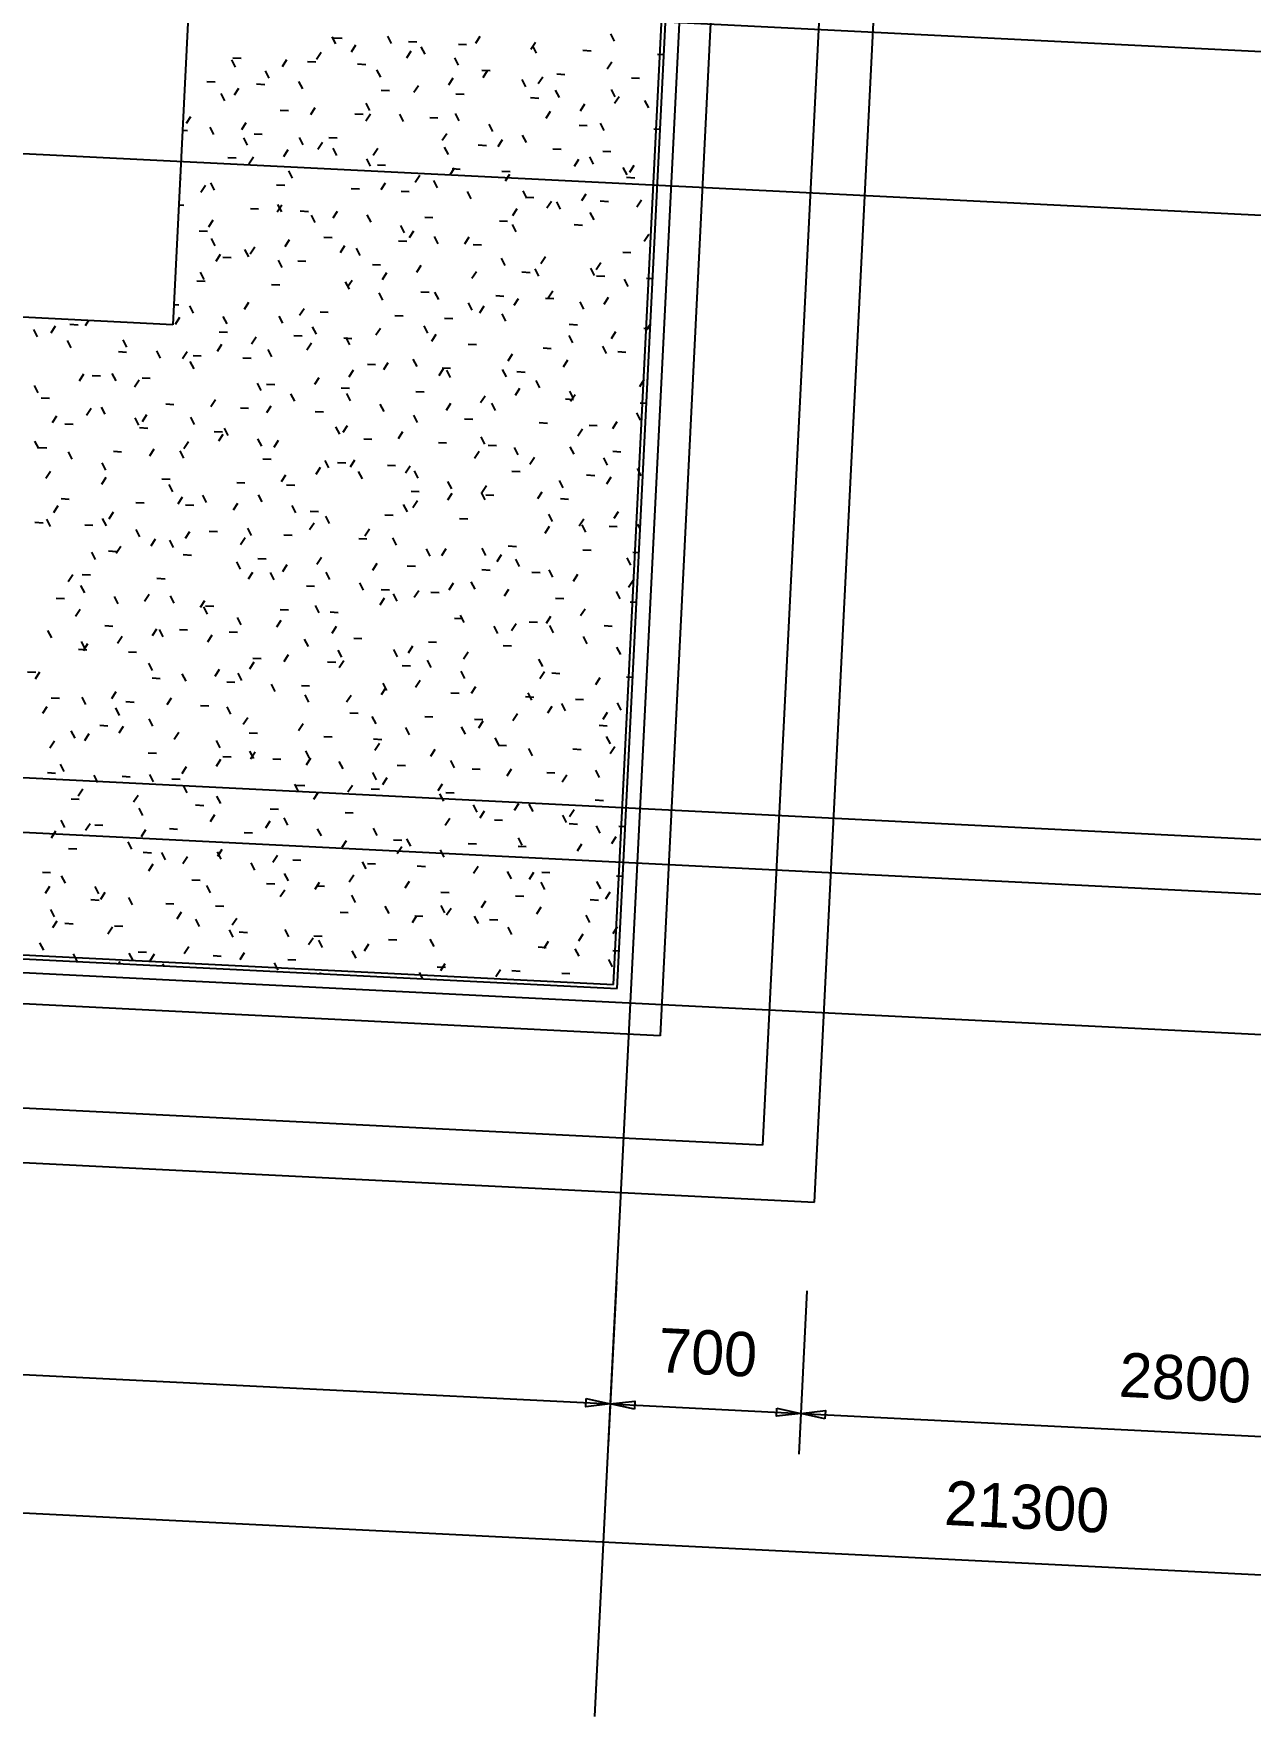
# Model space of a CAD drawing. Extents: x 549999 to 550212, y 1838161 to 1838467.
# Drawn here: x 550163.22 to 550167.68, y 1838339.29 to 1838345.44 of the extents above; entities that cross this region are included whole.
import ezdxf

# ---------------------------------------------------------------- set-up
doc = ezdxf.new("R2010")
doc.units = 0
for name, color, linetype in [('Level 15', 7, 'Continuous'), ('Level 18', 7, 'Continuous'), ('Level 20', 7, 'Continuous'), ('Level 4', 7, 'Continuous'), ('Level 8', 7, 'Continuous')]:
    doc.layers.add(name, color=color, linetype=linetype)

# ---------------------------------------------------------------- blocks, each defined once
blk = doc.blocks.new('FLOO13')
at = {"layer": 'Level 8'}
for p, q in [((-151.49, -482.9), (-151.49, 127.1)), ((-171.49, 107.1), (-171.49, -462.9)), ((-171.49, -462.9), (-871.49, -462.9)), ((-891.49, -482.9), (-151.49, -482.9))]:
    blk.add_line(p, q, dxfattribs=at)

msp = doc.modelspace()

# ---------------------------------------------------------------- linework, layer by layer
at = {"layer": 'Level 15'}
for p, q in [((550165.353, 1838345.4099), (550165.3393, 1838345.4368)), ((550164.3307, 1838345.3997), (550164.317, 1838345.4265)), ((550164.3235, 1838345.4222), (550164.3537, 1838345.4207)), ((550164.4032, 1838345.3954), (550164.3869, 1838345.3701)), ((550164.5352, 1838345.4017), (550164.5214, 1838345.4286)), ((550164.5975, 1838345.4085), (550164.6276, 1838345.407)), ((550164.6583, 1838345.3621), (550164.6445, 1838345.3889)), ((550164.7802, 1838345.3993), (550164.8103, 1838345.3978)), ((550164.8593, 1838345.4274), (550164.843, 1838345.402)), ((550165.0626, 1838345.4049), (550165.0462, 1838345.3796)), ((550165.0672, 1838345.3662), (550165.0534, 1838345.393)), ((550165.2368, 1838345.3765), (550165.2669, 1838345.375)), ((550163.9635, 1838345.3142), (550163.9498, 1838345.3411)), ((550163.9537, 1838345.3491), (550163.9838, 1838345.3476)), ((550164.1504, 1838345.341), (550164.134, 1838345.3157)), ((550164.2276, 1838345.3354), (550164.2578, 1838345.3339)), ((550164.2768, 1838345.3682), (550164.2604, 1838345.3429)), ((550164.4103, 1838345.3263), (550164.4404, 1838345.3248)), ((550164.6065, 1838345.373), (550164.5901, 1838345.3476)), ((550164.7814, 1838345.3224), (550164.7676, 1838345.3493)), ((550165.3426, 1838345.3329), (550165.3262, 1838345.3076)), ((550165.5108, 1838345.3628), (550165.5344, 1838345.3616)), ((550163.8578, 1838345.2623), (550163.8879, 1838345.2608)), ((550164.0404, 1838345.2532), (550164.0706, 1838345.2517)), ((550164.0866, 1838345.2746), (550164.0729, 1838345.3014)), ((550164.2097, 1838345.2349), (550164.1959, 1838345.2617)), ((550164.4955, 1838345.2786), (550164.4818, 1838345.3055)), ((550164.7601, 1838345.2738), (550164.7437, 1838345.2484)), ((550164.8669, 1838345.3035), (550164.8971, 1838345.3019)), ((550164.8865, 1838345.3009), (550164.8701, 1838345.2756)), ((550165.0275, 1838345.2431), (550165.0138, 1838345.2699)), ((550165.0898, 1838345.2785), (550165.0734, 1838345.2532)), ((550165.1409, 1838345.2898), (550165.171, 1838345.2882)), ((550165.4149, 1838345.2761), (550165.445, 1838345.2745)), ((550165.5307, 1838345.2871), (550165.5295, 1838345.2851)), ((550163.9239, 1838345.1911), (550163.9101, 1838345.218)), ((550163.9744, 1838345.237), (550163.958, 1838345.2117)), ((550164.4971, 1838345.2304), (550164.5272, 1838345.2289)), ((550164.6337, 1838345.2466), (550164.6173, 1838345.2212)), ((550164.771, 1838345.2167), (550164.8012, 1838345.2152)), ((550165.045, 1838345.203), (550165.0751, 1838345.2015)), ((550165.1506, 1838345.2034), (550165.1368, 1838345.2303)), ((550165.3551, 1838345.2055), (550165.3413, 1838345.2323)), ((550165.3698, 1838345.2065), (550165.3534, 1838345.1811)), ((550165.4782, 1838345.1658), (550165.4644, 1838345.1926)), ((550163.7983, 1838345.133), (550163.7819, 1838345.1077)), ((550164.1272, 1838345.1573), (550164.1573, 1838345.1558)), ((550164.2544, 1838345.165), (550164.238, 1838345.1396)), ((550164.4012, 1838345.1436), (550164.4313, 1838345.1421)), ((550164.4576, 1838345.1426), (550164.4413, 1838345.1172)), ((550164.4559, 1838345.1556), (550164.4421, 1838345.1824)), ((550164.579, 1838345.1159), (550164.5652, 1838345.1428)), ((550164.6751, 1838345.1299), (550164.7053, 1838345.1284)), ((550164.7834, 1838345.1179), (550164.7696, 1838345.1448)), ((550165.1169, 1838345.1521), (550165.1006, 1838345.1267)), ((550165.2434, 1838345.1793), (550165.227, 1838345.1539)), ((550163.7684, 1838345.0837), (550163.7875, 1838345.0828)), ((550163.8842, 1838345.0681), (550163.8704, 1838345.0949)), ((550164.0015, 1838345.1106), (550163.9852, 1838345.0853)), ((550164.0313, 1838345.0706), (550164.0614, 1838345.0691)), ((550164.7377, 1838345.0705), (550164.7213, 1838345.0452)), ((550164.9065, 1838345.0783), (550164.8927, 1838345.1051)), ((550165.2231, 1838345.1025), (550165.2532, 1838345.101)), ((550165.3154, 1838345.0824), (550165.3016, 1838345.1092)), ((550165.4971, 1838345.0888), (550165.5208, 1838345.0877)), ((550164.0073, 1838345.0284), (550163.9935, 1838345.0552)), ((550164.1552, 1838345.0114), (550164.1388, 1838344.986)), ((550164.2118, 1838345.0304), (550164.198, 1838345.0573)), ((550164.2816, 1838345.0386), (550164.2652, 1838345.0132)), ((550164.3053, 1838345.0569), (550164.3354, 1838345.0554)), ((550164.3348, 1838344.9908), (550164.3211, 1838345.0176)), ((550164.4848, 1838345.0161), (550164.4684, 1838344.9908)), ((550164.7437, 1838344.9949), (550164.73, 1838345.0217)), ((550164.8532, 1838345.0295), (550164.8834, 1838345.028)), ((550164.9409, 1838345.0481), (550164.9245, 1838345.0227)), ((550165.0296, 1838345.0386), (550165.0158, 1838345.0655)), ((550165.1272, 1838345.0158), (550165.1573, 1838345.0143)), ((550165.3099, 1838345.0066), (550165.34, 1838345.0051)), ((550163.9354, 1838344.9838), (550163.9655, 1838344.9823)), ((550164.0287, 1838344.9842), (550164.0124, 1838344.9588)), ((550164.4579, 1838344.9511), (550164.4442, 1838344.978)), ((550164.4834, 1838344.9564), (550164.5135, 1838344.9549)), ((550164.7649, 1838344.9441), (550164.7485, 1838344.9188)), ((550165.2209, 1838344.9761), (550165.2046, 1838344.9507)), ((550165.2757, 1838344.9593), (550165.262, 1838344.9861)), ((550165.3988, 1838344.9196), (550165.3851, 1838344.9465)), ((550165.4242, 1838344.9536), (550165.4078, 1838344.9283)), ((550163.7632, 1838344.9033), (550163.7597, 1838344.9101)), ((550163.8863, 1838344.8636), (550163.8725, 1838344.8905)), ((550164.1135, 1838344.8833), (550164.1436, 1838344.8818)), ((550164.1721, 1838344.9074), (550164.1583, 1838344.9342)), ((550164.512, 1838344.8897), (550164.4956, 1838344.8644)), ((550164.6384, 1838344.9169), (550164.6221, 1838344.8916)), ((550164.7041, 1838344.8718), (550164.6903, 1838344.8986)), ((550164.7573, 1838344.9427), (550164.7875, 1838344.9412)), ((550164.94, 1838344.9336), (550164.9701, 1838344.9321)), ((550164.9681, 1838344.9217), (550164.9517, 1838344.8963)), ((550165.3966, 1838344.9108), (550165.4268, 1838344.9092)), ((550163.8527, 1838344.8802), (550163.8363, 1838344.8548)), ((550164.3875, 1838344.8696), (550164.4176, 1838344.8681)), ((550164.5701, 1838344.8605), (550164.6003, 1838344.859)), ((550164.8272, 1838344.8321), (550164.8134, 1838344.859)), ((550165.0316, 1838344.8342), (550165.0179, 1838344.861)), ((550165.0267, 1838344.8377), (550165.0569, 1838344.8362)), ((550165.1217, 1838344.8224), (550165.1053, 1838344.7971)), ((550165.1547, 1838344.7945), (550165.1409, 1838344.8213)), ((550165.2481, 1838344.8496), (550165.2318, 1838344.8243)), ((550165.3007, 1838344.824), (550165.3309, 1838344.8225)), ((550165.4514, 1838344.8272), (550165.435, 1838344.8019)), ((550163.7547, 1838344.8097), (550163.7738, 1838344.8088)), ((550164.0176, 1838344.7966), (550164.0477, 1838344.7951)), ((550164.1327, 1838344.8081), (550164.1164, 1838344.7828)), ((550164.1324, 1838344.7843), (550164.1187, 1838344.8111)), ((550164.2002, 1838344.7875), (550164.2304, 1838344.7859)), ((550164.2555, 1838344.7446), (550164.2417, 1838344.7715)), ((550164.336, 1838344.7857), (550164.3196, 1838344.7604)), ((550164.46, 1838344.7467), (550164.4462, 1838344.7735)), ((550164.6569, 1838344.7646), (550164.687, 1838344.7631)), ((550164.9953, 1838344.7952), (550164.9789, 1838344.7699)), ((550165.2778, 1838344.7548), (550165.264, 1838344.7817)), ((550163.8304, 1838344.7144), (550163.8605, 1838344.7129)), ((550163.8799, 1838344.7538), (550163.8635, 1838344.7284)), ((550164.583, 1838344.707), (550164.5693, 1838344.7338)), ((550164.616, 1838344.7137), (550164.5996, 1838344.6883)), ((550164.9309, 1838344.7509), (550164.961, 1838344.7494)), ((550164.992, 1838344.7111), (550164.9782, 1838344.7379)), ((550165.2048, 1838344.7372), (550165.235, 1838344.7357)), ((550165.4786, 1838344.7008), (550165.4622, 1838344.6754)), ((550163.8883, 1838344.6591), (550163.8745, 1838344.686)), ((550164.0114, 1838344.6195), (550163.9976, 1838344.6463)), ((550164.0335, 1838344.6545), (550164.0171, 1838344.6292)), ((550164.1599, 1838344.6817), (550164.1436, 1838344.6564)), ((550164.287, 1838344.6916), (550164.3171, 1838344.6901)), ((550164.3632, 1838344.6593), (550164.3468, 1838344.6339)), ((550164.4203, 1838344.6236), (550164.4065, 1838344.6504)), ((550164.561, 1838344.6779), (550164.5911, 1838344.6764)), ((550164.7061, 1838344.6673), (550164.6924, 1838344.6942)), ((550164.8192, 1838344.6912), (550164.8029, 1838344.6659)), ((550164.835, 1838344.6642), (550164.8651, 1838344.6627)), ((550165.3829, 1838344.6368), (550165.4131, 1838344.6353)), ((550163.9071, 1838344.6273), (550163.8907, 1838344.602)), ((550163.9171, 1838344.6185), (550163.9473, 1838344.617)), ((550164.1345, 1838344.5798), (550164.1207, 1838344.6067)), ((550164.1911, 1838344.6048), (550164.2213, 1838344.6033)), ((550164.4651, 1838344.5911), (550164.4952, 1838344.5896)), ((550164.6432, 1838344.5872), (550164.6268, 1838344.5619)), ((550164.9523, 1838344.588), (550164.9385, 1838344.6148)), ((550165.0754, 1838344.5483), (550165.0616, 1838344.5752)), ((550165.0993, 1838344.6192), (550165.0829, 1838344.5939)), ((550165.2798, 1838344.5504), (550165.2661, 1838344.5772)), ((550165.3025, 1838344.5968), (550165.2861, 1838344.5714)), ((550163.8212, 1838344.5317), (550163.8514, 1838344.5302)), ((550163.8486, 1838344.5361), (550163.8349, 1838344.5629)), ((550164.0952, 1838344.518), (550164.1254, 1838344.5165)), ((550164.3806, 1838344.5005), (550164.3669, 1838344.5273)), ((550164.3903, 1838344.5329), (550164.374, 1838344.5075)), ((550164.5168, 1838344.5601), (550164.5004, 1838344.5347)), ((550164.8464, 1838344.5648), (550164.8301, 1838344.5395)), ((550165.0131, 1838344.5637), (550165.0432, 1838344.5622)), ((550165.287, 1838344.55), (550165.3172, 1838344.5485)), ((550165.4029, 1838344.5107), (550165.3891, 1838344.5376)), ((550165.4697, 1838344.5409), (550165.4934, 1838344.5397)), ((550164.5037, 1838344.4608), (550164.49, 1838344.4877)), ((550164.6432, 1838344.4906), (550164.6733, 1838344.4891)), ((550164.7082, 1838344.4629), (550164.6944, 1838344.4897)), ((550164.9172, 1838344.477), (550164.9473, 1838344.4754)), ((550165, 1838344.4656), (550164.9837, 1838344.4402)), ((550165.0998, 1838344.4678), (550165.1299, 1838344.4663)), ((550165.1265, 1838344.4928), (550165.1101, 1838344.4674)), ((550165.2402, 1838344.4273), (550165.2264, 1838344.4541)), ((550165.3297, 1838344.4704), (550165.3133, 1838344.445)), ((550163.7364, 1838344.4444), (550163.7555, 1838344.4435)), ((550163.7582, 1838344.3969), (550163.7419, 1838344.3716)), ((550163.809, 1838344.413), (550163.7952, 1838344.4398)), ((550163.9321, 1838344.3733), (550163.9183, 1838344.4002)), ((550164.0111, 1838344.4513), (550163.9947, 1838344.4259)), ((550164.1365, 1838344.3754), (550164.1227, 1838344.4022)), ((550164.2143, 1838344.4289), (550164.1979, 1838344.4035)), ((550164.2733, 1838344.4176), (550164.3034, 1838344.4161)), ((550164.5473, 1838344.4039), (550164.5774, 1838344.4024)), ((550164.7299, 1838344.3948), (550164.7601, 1838344.3932)), ((550164.8313, 1838344.4232), (550164.8175, 1838344.4501)), ((550164.8736, 1838344.4384), (550164.8572, 1838344.4131)), ((550164.9543, 1838344.3835), (550164.9406, 1838344.4104)), ((550163.2373, 1838344.3255), (550163.2236, 1838344.3523)), ((550163.3021, 1838344.365), (550163.2858, 1838344.3396)), ((550163.3555, 1838344.3719), (550163.3856, 1838344.3704)), ((550163.4243, 1838344.3856), (550163.4122, 1838344.3668)), ((550163.9034, 1838344.3445), (550163.9336, 1838344.343)), ((550164.1774, 1838344.3308), (550164.2076, 1838344.3293)), ((550164.2596, 1838344.3357), (550164.2458, 1838344.3625)), ((550164.4943, 1838344.3568), (550164.478, 1838344.3315)), ((550164.6685, 1838344.3398), (550164.6547, 1838344.3666)), ((550164.6976, 1838344.3344), (550164.6812, 1838344.3091)), ((550165.1866, 1838344.3719), (550165.2167, 1838344.3704)), ((550165.2005, 1838344.3042), (550165.1867, 1838344.3311)), ((550165.3569, 1838344.3439), (550165.3405, 1838344.3186)), ((550165.4605, 1838344.3582), (550165.4842, 1838344.357)), ((550165.4833, 1838344.3711), (550165.4669, 1838344.3458)), ((550163.3604, 1838344.2858), (550163.3466, 1838344.3127)), ((550163.5336, 1838344.2715), (550163.5637, 1838344.27)), ((550163.5649, 1838344.2879), (550163.5511, 1838344.3147)), ((550163.6879, 1838344.2482), (550163.6742, 1838344.275)), ((550163.7854, 1838344.2705), (550163.769, 1838344.2451)), ((550163.9118, 1838344.2977), (550163.8955, 1838344.2723)), ((550164.0383, 1838344.3249), (550164.0219, 1838344.2995)), ((550164.0968, 1838344.2523), (550164.0831, 1838344.2791)), ((550164.2415, 1838344.3024), (550164.2251, 1838344.2771)), ((550164.3601, 1838344.3217), (550164.3902, 1838344.3202)), ((550164.3827, 1838344.296), (550164.3689, 1838344.3229)), ((550164.8167, 1838344.2989), (550164.8468, 1838344.2974)), ((550165.0907, 1838344.2852), (550165.1208, 1838344.2837)), ((550165.3236, 1838344.2645), (550165.3098, 1838344.2914)), ((550165.3647, 1838344.2715), (550165.3948, 1838344.27)), ((550163.811, 1838344.2085), (550163.7973, 1838344.2354)), ((550163.8076, 1838344.2578), (550163.8377, 1838344.2563)), ((550163.9902, 1838344.2486), (550164.0203, 1838344.2471)), ((550164.4468, 1838344.2258), (550164.477, 1838344.2243)), ((550164.5215, 1838344.2304), (550164.5052, 1838344.2051)), ((550164.6288, 1838344.2167), (550164.6151, 1838344.2436)), ((550164.7248, 1838344.208), (550164.7084, 1838344.1826)), ((550164.7208, 1838344.2121), (550164.7509, 1838344.2106)), ((550164.9564, 1838344.1791), (550164.9426, 1838344.2059)), ((550164.9776, 1838344.2624), (550164.9612, 1838344.237)), ((550165.1809, 1838344.2399), (550165.1645, 1838344.2146)), ((550163.2394, 1838344.121), (550163.2256, 1838344.1479)), ((550163.4061, 1838344.1889), (550163.3898, 1838344.1636)), ((550163.4377, 1838344.1847), (550163.4678, 1838344.1832)), ((550163.5252, 1838344.1648), (550163.5114, 1838344.1916)), ((550163.6094, 1838344.1665), (550163.593, 1838344.1411)), ((550163.6203, 1838344.1756), (550163.6505, 1838344.1741)), ((550164.0572, 1838344.1292), (550164.0434, 1838344.156)), ((550164.077, 1838344.1527), (550164.1071, 1838344.1512)), ((550164.2687, 1838344.176), (550164.2523, 1838344.1507)), ((550164.3951, 1838344.2032), (550164.3787, 1838344.1779)), ((550164.7519, 1838344.177), (550164.7382, 1838344.2039)), ((550164.9948, 1838344.1984), (550165.0249, 1838344.1969)), ((550165.0795, 1838344.1394), (550165.0657, 1838344.1663)), ((550165.4609, 1838344.1679), (550165.4445, 1838344.1425)), ((550165.4749, 1838344.1699), (550165.4746, 1838344.1704)), ((550163.2505, 1838344.1025), (550163.2806, 1838344.101)), ((550163.8894, 1838344.0944), (550163.873, 1838344.0691)), ((550164.1803, 1838344.0895), (550164.1665, 1838344.1164)), ((550164.3509, 1838344.139), (550164.3811, 1838344.1375)), ((550164.3847, 1838344.0916), (550164.371, 1838344.1184)), ((550164.6249, 1838344.1253), (550164.6551, 1838344.1238)), ((550164.8784, 1838344.1087), (550164.862, 1838344.0834)), ((550164.9167, 1838344.056), (550164.903, 1838344.0829)), ((550165.0048, 1838344.1359), (550164.9884, 1838344.1106)), ((550165.1729, 1838344.098), (550165.203, 1838344.0964)), ((550165.2025, 1838344.0998), (550165.1888, 1838344.1266)), ((550165.208, 1838344.1135), (550165.1917, 1838344.0882)), ((550165.4469, 1838344.0843), (550165.4705, 1838344.0831)), ((550163.3069, 1838344.0353), (550163.2905, 1838344.01)), ((550163.4333, 1838344.0625), (550163.417, 1838344.0371)), ((550163.4855, 1838344.0417), (550163.4718, 1838344.0685)), ((550163.6086, 1838344.002), (550163.5948, 1838344.0289)), ((550163.6366, 1838344.0401), (550163.6202, 1838344.0147)), ((550163.7071, 1838344.0797), (550163.7372, 1838344.0782)), ((550163.8131, 1838344.0041), (550163.7993, 1838344.0309)), ((550163.9811, 1838344.066), (550164.0112, 1838344.0645)), ((550164.0926, 1838344.072), (550164.0763, 1838344.0467)), ((550164.255, 1838344.0523), (550164.2852, 1838344.0508)), ((550164.5078, 1838344.0519), (550164.494, 1838344.0788)), ((550164.6309, 1838344.0122), (550164.6171, 1838344.0391)), ((550164.752, 1838344.0816), (550164.7356, 1838344.0562)), ((550164.803, 1838344.0249), (550164.8331, 1838344.0234)), ((550165.4487, 1838344.0204), (550165.4349, 1838344.0473)), ((550163.3372, 1838344.0066), (550163.3674, 1838344.0051)), ((550163.6112, 1838343.9929), (550163.6413, 1838343.9914)), ((550163.8852, 1838343.9792), (550163.9153, 1838343.9777)), ((550163.9166, 1838343.968), (550163.9002, 1838343.9427)), ((550163.9361, 1838343.9644), (550163.9224, 1838343.9913)), ((550164.3451, 1838343.9685), (550164.3313, 1838343.9953)), ((550164.3727, 1838344), (550164.3563, 1838343.9746)), ((550164.5759, 1838343.9776), (550164.5595, 1838343.9522)), ((550165.077, 1838344.0112), (550165.1071, 1838344.0097)), ((550165.2352, 1838343.9871), (550165.2189, 1838343.9617)), ((550165.2596, 1838344.0021), (550165.2898, 1838344.0006)), ((550165.3617, 1838344.0143), (550165.3453, 1838343.9889)), ((550163.2414, 1838343.9166), (550163.2276, 1838343.9434)), ((550163.2413, 1838343.9199), (550163.2715, 1838343.9183)), ((550163.3645, 1838343.8769), (550163.3507, 1838343.9037)), ((550163.5153, 1838343.9062), (550163.5454, 1838343.9046)), ((550163.6638, 1838343.9136), (550163.6474, 1838343.8883)), ((550163.7734, 1838343.881), (550163.7596, 1838343.9078)), ((550163.7902, 1838343.9408), (550163.7738, 1838343.9155)), ((550164.0592, 1838343.9247), (550164.0455, 1838343.9516)), ((550164.1198, 1838343.9456), (550164.1035, 1838343.9202)), ((550164.4331, 1838343.9518), (550164.4633, 1838343.9503)), ((550164.7071, 1838343.9381), (550164.7373, 1838343.9366)), ((550164.856, 1838343.9055), (550164.8396, 1838343.8802)), ((550164.8771, 1838343.9329), (550164.8633, 1838343.9598)), ((550164.8898, 1838343.929), (550164.9199, 1838343.9275)), ((550165.0001, 1838343.8933), (550164.9864, 1838343.9201)), ((550165.2046, 1838343.8953), (550165.1908, 1838343.9222)), ((550165.3464, 1838343.9062), (550165.3765, 1838343.9047)), ((550163.4876, 1838343.8372), (550163.4738, 1838343.8641)), ((550164.0633, 1838343.8788), (550164.0934, 1838343.8773)), ((550164.2735, 1838343.8464), (550164.2571, 1838343.821)), ((550164.3054, 1838343.8454), (550164.2916, 1838343.8723)), ((550164.3372, 1838343.8651), (550164.3674, 1838343.8636)), ((550164.3999, 1838343.8736), (550164.3835, 1838343.8482)), ((550164.5199, 1838343.8559), (550164.55, 1838343.8544)), ((550164.6031, 1838343.8511), (550164.5867, 1838343.8258)), ((550165.0592, 1838343.8831), (550165.0428, 1838343.8577)), ((550165.3277, 1838343.8556), (550165.3139, 1838343.8825)), ((550165.4508, 1838343.816), (550165.437, 1838343.8428)), ((550163.2845, 1838343.8321), (550163.2681, 1838343.8067)), ((550163.4877, 1838343.8096), (550163.4713, 1838343.7843)), ((550163.6934, 1838343.8057), (550163.7235, 1838343.8042)), ((550163.7337, 1838343.7579), (550163.72, 1838343.7848)), ((550163.9674, 1838343.792), (550163.9975, 1838343.7905)), ((550164.147, 1838343.8192), (550164.1307, 1838343.7938)), ((550164.15, 1838343.7829), (550164.1802, 1838343.7814)), ((550164.4285, 1838343.8057), (550164.4147, 1838343.8326)), ((550164.6329, 1838343.8078), (550164.6192, 1838343.8346)), ((550164.756, 1838343.7681), (550164.7422, 1838343.795)), ((550164.8832, 1838343.7791), (550164.8668, 1838343.7537)), ((550164.9765, 1838343.8331), (550165.0067, 1838343.8316)), ((550165.1649, 1838343.7722), (550165.1512, 1838343.7991)), ((550165.2505, 1838343.8194), (550165.2806, 1838343.8179)), ((550165.3392, 1838343.811), (550165.3229, 1838343.7857)), ((550163.3235, 1838343.7326), (550163.3537, 1838343.7311)), ((550163.5975, 1838343.7189), (550163.6276, 1838343.7174)), ((550163.7678, 1838343.7376), (550163.7514, 1838343.7123)), ((550163.8568, 1838343.7182), (550163.8431, 1838343.7451)), ((550163.971, 1838343.7152), (550163.9546, 1838343.6898)), ((550164.0613, 1838343.7203), (550164.0475, 1838343.7471)), ((550164.6067, 1838343.76), (550164.6368, 1838343.7585)), ((550164.6303, 1838343.7247), (550164.6139, 1838343.6994)), ((550164.7567, 1838343.7519), (550164.7404, 1838343.7265)), ((550164.8791, 1838343.7285), (550164.8653, 1838343.7553)), ((550164.8806, 1838343.7463), (550164.9108, 1838343.7448)), ((550165.0864, 1838343.7567), (550165.07, 1838343.7313)), ((550165.1546, 1838343.7326), (550165.1847, 1838343.7311)), ((550163.2852, 1838343.6307), (550163.2714, 1838343.6576)), ((550163.3117, 1838343.7056), (550163.2953, 1838343.6803)), ((550163.4896, 1838343.6328), (550163.4758, 1838343.6596)), ((550163.5149, 1838343.6832), (550163.4985, 1838343.6579)), ((550163.7802, 1838343.7098), (550163.8103, 1838343.7083)), ((550164.1844, 1838343.6806), (550164.1706, 1838343.7075)), ((550164.2368, 1838343.687), (550164.2669, 1838343.6855)), ((550164.3074, 1838343.641), (550164.2937, 1838343.6678)), ((550164.5108, 1838343.6733), (550164.5409, 1838343.6718)), ((550164.5933, 1838343.6847), (550164.5795, 1838343.7116)), ((550164.7847, 1838343.6596), (550164.8149, 1838343.6581)), ((550165.1253, 1838343.6491), (550165.1115, 1838343.676)), ((550165.24, 1838343.6574), (550165.2236, 1838343.6321)), ((550165.3664, 1838343.6846), (550165.3501, 1838343.6593)), ((550163.2276, 1838343.6459), (550163.2578, 1838343.6444)), ((550163.4103, 1838343.6367), (550163.4404, 1838343.6352)), ((550163.6127, 1838343.5931), (550163.5989, 1838343.62)), ((550163.7949, 1838343.6112), (550163.7786, 1838343.5858)), ((550163.8669, 1838343.6139), (550163.8971, 1838343.6124)), ((550164.0216, 1838343.5972), (550164.0078, 1838343.6241)), ((550164.1409, 1838343.6002), (550164.171, 1838343.5987)), ((550164.251, 1838343.6431), (550164.2347, 1838343.6178)), ((550164.4543, 1838343.6207), (550164.4379, 1838343.5954)), ((550165.1136, 1838343.6302), (550165.0972, 1838343.6049)), ((550165.2483, 1838343.6095), (550165.2346, 1838343.6363)), ((550165.3327, 1838343.6322), (550165.3628, 1838343.6307)), ((550165.4475, 1838343.6219), (550165.439, 1838343.6384)), ((550163.4499, 1838343.5097), (550163.4362, 1838343.5365)), ((550163.497, 1838343.5409), (550163.5272, 1838343.5393)), ((550163.5421, 1838343.5568), (550163.5257, 1838343.5314)), ((550163.6685, 1838343.584), (550163.6521, 1838343.5586)), ((550163.7358, 1838343.5534), (550163.722, 1838343.5803)), ((550163.9982, 1838343.5887), (550163.9818, 1838343.5634)), ((550164.4149, 1838343.5865), (550164.445, 1838343.585)), ((550164.5536, 1838343.5616), (550164.5398, 1838343.5885)), ((550164.6767, 1838343.522), (550164.6629, 1838343.5488)), ((550164.7343, 1838343.5487), (550164.7179, 1838343.5233)), ((550164.8811, 1838343.524), (550164.8674, 1838343.5509)), ((550164.9628, 1838343.5591), (550164.993, 1838343.5576)), ((550165.2368, 1838343.5454), (550165.2669, 1838343.5439)), ((550165.4195, 1838343.5363), (550165.4431, 1838343.5351)), ((550163.771, 1838343.5272), (550163.8012, 1838343.5256)), ((550163.9819, 1838343.4741), (550163.9682, 1838343.501)), ((550164.045, 1838343.5135), (550164.0751, 1838343.5119)), ((550164.1518, 1838343.4895), (550164.1354, 1838343.4642)), ((550164.2782, 1838343.5167), (550164.2618, 1838343.4914)), ((550164.4815, 1838343.4943), (550164.4651, 1838343.4689)), ((550164.593, 1838343.4861), (550164.6231, 1838343.4846)), ((550164.8669, 1838343.4724), (550164.8971, 1838343.4709)), ((550164.9375, 1838343.5262), (550164.9212, 1838343.5009)), ((550165.0042, 1838343.4843), (550164.9905, 1838343.5112)), ((550165.1273, 1838343.4447), (550165.1135, 1838343.4715)), ((550165.4131, 1838343.4884), (550165.3994, 1838343.5153)), ((550163.3661, 1838343.4528), (550163.3497, 1838343.4274)), ((550163.4103, 1838343.3866), (550163.3965, 1838343.4135)), ((550163.4012, 1838343.4541), (550163.4313, 1838343.4526)), ((550163.6751, 1838343.4404), (550163.7053, 1838343.4389)), ((550164.0254, 1838343.4623), (550164.009, 1838343.437)), ((550164.105, 1838343.4345), (550164.0913, 1838343.4613)), ((550164.2231, 1838343.413), (550164.2532, 1838343.4115)), ((550164.3095, 1838343.4365), (550164.2957, 1838343.4634)), ((550164.4326, 1838343.3968), (550164.4188, 1838343.4237)), ((550164.7615, 1838343.4222), (550164.7451, 1838343.3969)), ((550164.8415, 1838343.4009), (550164.8277, 1838343.4278)), ((550165.0496, 1838343.4632), (550165.0797, 1838343.4617)), ((550165.2176, 1838343.4542), (550165.2012, 1838343.4288)), ((550165.4208, 1838343.4318), (550165.4044, 1838343.4064)), ((550163.3053, 1838343.3673), (550163.3354, 1838343.3658)), ((550163.5334, 1838343.3469), (550163.5196, 1838343.3738)), ((550163.6461, 1838343.3808), (550163.6297, 1838343.3554)), ((550163.7378, 1838343.349), (550163.7241, 1838343.3758)), ((550163.8493, 1838343.3583), (550163.833, 1838343.333)), ((550164.5086, 1838343.3679), (550164.4923, 1838343.3425)), ((550164.4971, 1838343.3993), (550164.5272, 1838343.3978)), ((550164.5556, 1838343.3572), (550164.5419, 1838343.384)), ((550164.6351, 1838343.395), (550164.6187, 1838343.3697)), ((550164.6797, 1838343.3902), (550164.7099, 1838343.3887)), ((550164.9647, 1838343.3998), (550164.9484, 1838343.3745)), ((550165.1363, 1838343.3673), (550165.1665, 1838343.3658)), ((550165.3735, 1838343.3653), (550165.3597, 1838343.3922)), ((550165.4103, 1838343.3536), (550165.434, 1838343.3525)), ((550163.3932, 1838343.3264), (550163.3769, 1838343.301)), ((550163.8609, 1838343.3093), (550163.8471, 1838343.3362)), ((550163.8532, 1838343.3399), (550163.8834, 1838343.3384)), ((550163.984, 1838343.2697), (550163.9702, 1838343.2965)), ((550164.1294, 1838343.2863), (550164.113, 1838343.2609)), ((550164.1272, 1838343.3262), (550164.1573, 1838343.3247)), ((550164.2698, 1838343.3134), (550164.2561, 1838343.3403)), ((550164.3099, 1838343.3171), (550164.34, 1838343.3156)), ((550164.7665, 1838343.2943), (550164.7966, 1838343.2928)), ((550164.8018, 1838343.2778), (550164.788, 1838343.3047)), ((550165.1183, 1838343.3006), (550165.102, 1838343.2752)), ((550165.2448, 1838343.3278), (550165.2284, 1838343.3024)), ((550163.2892, 1838343.2218), (550163.2755, 1838343.2487)), ((550163.4834, 1838343.2669), (550163.5135, 1838343.2654)), ((550163.5469, 1838343.2271), (550163.5305, 1838343.2018)), ((550163.6733, 1838343.2543), (550163.6569, 1838343.229)), ((550163.6982, 1838343.2259), (550163.6844, 1838343.2528)), ((550163.7573, 1838343.2532), (550163.7875, 1838343.2517)), ((550163.8765, 1838343.2319), (550163.8601, 1838343.2066)), ((550163.94, 1838343.244), (550163.9701, 1838343.2425)), ((550164.3326, 1838343.2639), (550164.3162, 1838343.2385)), ((550164.9249, 1838343.2382), (550164.9111, 1838343.265)), ((550164.9919, 1838343.2734), (550164.9755, 1838343.248)), ((550165.0405, 1838343.2806), (550165.0706, 1838343.2791)), ((550165.1293, 1838343.2402), (550165.1156, 1838343.2671)), ((550165.2524, 1838343.2006), (550165.2387, 1838343.2274)), ((550165.3144, 1838343.2669), (550165.3446, 1838343.2654)), ((550163.3875, 1838343.1801), (550163.4176, 1838343.1786)), ((550163.4123, 1838343.1822), (550163.3986, 1838343.209)), ((550163.4204, 1838343.1999), (550163.4041, 1838343.1746)), ((550163.5701, 1838343.171), (550163.6002, 1838343.1695)), ((550164.2302, 1838343.1903), (550164.2164, 1838343.2172)), ((550164.3532, 1838343.1507), (550164.3395, 1838343.1775)), ((550164.3966, 1838343.2212), (550164.4267, 1838343.2197)), ((550164.5577, 1838343.1527), (550164.5439, 1838343.1796)), ((550164.6126, 1838343.1918), (550164.5963, 1838343.1665)), ((550164.6706, 1838343.2075), (550164.7007, 1838343.206)), ((550164.8159, 1838343.1694), (550164.7995, 1838343.144)), ((550164.9446, 1838343.1938), (550164.9747, 1838343.1923)), ((550165.3755, 1838343.1609), (550165.3618, 1838343.1877)), ((550163.6585, 1838343.1028), (550163.6447, 1838343.1297)), ((550163.9037, 1838343.1055), (550163.8873, 1838343.0801)), ((550164.0301, 1838343.1327), (550164.0138, 1838343.1073)), ((550164.0267, 1838343.1482), (550164.0569, 1838343.1466)), ((550164.1566, 1838343.1599), (550164.1402, 1838343.1345)), ((550164.3007, 1838343.1345), (550164.3309, 1838343.1329)), ((550164.3598, 1838343.1374), (550164.3434, 1838343.1121)), ((550164.5747, 1838343.1208), (550164.6048, 1838343.1193)), ((550164.6808, 1838343.113), (550164.667, 1838343.1399)), ((550164.8039, 1838343.0734), (550164.7901, 1838343.1002)), ((550165.0897, 1838343.1171), (550165.0759, 1838343.144)), ((550163.2002, 1838343.0979), (550163.2304, 1838343.0964)), ((550163.2444, 1838343.0959), (550163.228, 1838343.0706)), ((550163.6569, 1838343.0751), (550163.687, 1838343.0736)), ((550163.7816, 1838343.0632), (550163.7678, 1838343.09)), ((550163.9308, 1838343.0614), (550163.961, 1838343.0599)), ((550163.986, 1838343.0652), (550163.9723, 1838343.0921)), ((550164.1091, 1838343.0255), (550164.0954, 1838343.0524)), ((550164.2048, 1838343.0477), (550164.235, 1838343.0462)), ((550164.5134, 1838343.0382), (550164.497, 1838343.0129)), ((550164.518, 1838343.0296), (550164.5043, 1838343.0565)), ((550164.6398, 1838343.0654), (550164.6235, 1838343.04)), ((550164.8431, 1838343.043), (550164.8267, 1838343.0176)), ((550165.0959, 1838343.0973), (550165.0795, 1838343.072)), ((550165.1227, 1838343.0934), (550165.1528, 1838343.0919)), ((550165.2991, 1838343.0749), (550165.2828, 1838343.0496)), ((550165.3966, 1838343.0797), (550165.4203, 1838343.0785)), ((550163.287, 1838343.002), (550163.3171, 1838343.0005)), ((550163.4144, 1838342.9777), (550163.4006, 1838343.0046)), ((550163.5244, 1838343.0239), (550163.5081, 1838342.9986)), ((550163.561, 1838342.9883), (550163.5911, 1838342.9868)), ((550163.7277, 1838343.0015), (550163.7113, 1838342.9761)), ((550164.2322, 1838342.9859), (550164.2184, 1838343.0127)), ((550164.387, 1838343.011), (550164.3706, 1838342.9857)), ((550164.7528, 1838343.0203), (550164.7829, 1838343.0188)), ((550165.0268, 1838343.0066), (550165.0569, 1838343.0051)), ((550165.05, 1838342.9941), (550165.0363, 1838343.0209)), ((550165.1731, 1838342.9544), (550165.1593, 1838342.9812)), ((550165.2094, 1838342.9975), (550165.2396, 1838342.996)), ((550165.3776, 1838342.9564), (550165.3638, 1838342.9833)), ((550163.2716, 1838342.9695), (550163.2552, 1838342.9442)), ((550163.5375, 1838342.938), (550163.5237, 1838342.9649)), ((550163.6605, 1838342.8984), (550163.6468, 1838342.9252)), ((550163.835, 1838342.9746), (550163.8651, 1838342.9731)), ((550163.9464, 1838342.9421), (550163.9326, 1838342.969)), ((550164.0077, 1838342.9294), (550163.9913, 1838342.9041)), ((550164.3829, 1838342.9472), (550164.4131, 1838342.9457)), ((550164.4784, 1838342.9065), (550164.4646, 1838342.9334)), ((550164.6569, 1838342.9335), (550164.687, 1838342.932)), ((550164.8395, 1838342.9244), (550164.8697, 1838342.9229)), ((550164.8703, 1838342.9165), (550164.8539, 1838342.8912)), ((550164.9967, 1838342.9437), (550164.9803, 1838342.9184)), ((550165.1231, 1838342.9709), (550165.1067, 1838342.9456)), ((550165.3263, 1838342.9485), (550165.31, 1838342.9231)), ((550163.3747, 1838342.8546), (550163.3609, 1838342.8815)), ((550163.4252, 1838342.8703), (550163.4088, 1838342.8449)), ((550163.4651, 1838342.9016), (550163.4952, 1838342.9001)), ((550163.5516, 1838342.8975), (550163.5353, 1838342.8721)), ((550163.7549, 1838342.8751), (550163.7385, 1838342.8497)), ((550164.013, 1838342.8742), (550164.0432, 1838342.8727)), ((550164.2109, 1838342.907), (550164.1946, 1838342.8817)), ((550164.287, 1838342.8605), (550164.3172, 1838342.859)), ((550164.6014, 1838342.8669), (550164.5877, 1838342.8937)), ((550164.8059, 1838342.8689), (550164.7921, 1838342.8958)), ((550164.929, 1838342.8293), (550164.9152, 1838342.8561)), ((550165.2962, 1838342.9016), (550165.3263, 1838342.9001)), ((550165.3379, 1838342.8334), (550165.3241, 1838342.8602)), ((550163.2988, 1838342.8431), (550163.2824, 1838342.8178)), ((550163.6432, 1838342.8011), (550163.6733, 1838342.7996)), ((550163.9067, 1838342.819), (550163.8929, 1838342.8459)), ((550164.0298, 1838342.7794), (550164.016, 1838342.8062)), ((550164.0349, 1838342.803), (550164.0185, 1838342.7777)), ((550164.2342, 1838342.7814), (550164.2205, 1838342.8083)), ((550164.4697, 1838342.8513), (550164.4998, 1838342.8498)), ((550164.491, 1838342.835), (550164.4746, 1838342.8096)), ((550164.6942, 1838342.8125), (550164.6778, 1838342.7872)), ((550164.9263, 1838342.8285), (550164.9564, 1838342.827)), ((550165.0521, 1838342.7896), (550165.0383, 1838342.8165)), ((550165.2003, 1838342.8148), (550165.2304, 1838342.8133)), ((550165.3535, 1838342.8221), (550165.3372, 1838342.7967)), ((550163.335, 1838342.7315), (550163.3213, 1838342.7584)), ((550163.782, 1838342.7486), (550163.7657, 1838342.7233)), ((550163.9085, 1838342.7758), (550163.8921, 1838342.7505)), ((550163.9172, 1838342.7874), (550163.9473, 1838342.7859)), ((550164.0998, 1838342.7783), (550164.1299, 1838342.7768)), ((550164.2381, 1838342.7806), (550164.2218, 1838342.7552)), ((550164.3573, 1838342.7418), (550164.3436, 1838342.7686)), ((550164.5564, 1838342.7555), (550164.5866, 1838342.7539)), ((550164.7662, 1838342.7458), (550164.7525, 1838342.7727)), ((550164.8304, 1838342.7418), (550164.8605, 1838342.7403)), ((550164.9743, 1838342.7405), (550164.9579, 1838342.7151)), ((550165.2982, 1838342.7103), (550165.2845, 1838342.7371)), ((550163.2733, 1838342.728), (550163.3034, 1838342.7265)), ((550163.4581, 1838342.6919), (550163.4444, 1838342.7187)), ((550163.5473, 1838342.7144), (550163.5774, 1838342.7128)), ((550163.6626, 1838342.6939), (550163.6488, 1838342.7208)), ((550163.7299, 1838342.7052), (550163.7601, 1838342.7037)), ((550163.7857, 1838342.6543), (550163.7719, 1838342.6811)), ((550164.1946, 1838342.6583), (550164.1808, 1838342.6852)), ((550164.1866, 1838342.6824), (550164.2167, 1838342.6809)), ((550164.3917, 1838342.6813), (550164.3754, 1838342.656)), ((550164.4804, 1838342.7021), (550164.4666, 1838342.7289)), ((550164.5182, 1838342.7085), (550164.5018, 1838342.6832)), ((550164.7214, 1838342.6861), (550164.705, 1838342.6608)), ((550165.1044, 1838342.7281), (550165.1345, 1838342.7266)), ((550165.1775, 1838342.7181), (550165.1611, 1838342.6927)), ((550163.3601, 1838342.6322), (550163.3902, 1838342.6306)), ((550163.4028, 1838342.6671), (550163.3864, 1838342.6417)), ((550163.606, 1838342.6446), (550163.5896, 1838342.6193)), ((550163.8167, 1838342.6093), (550163.8468, 1838342.6078)), ((550163.9087, 1838342.6146), (550163.895, 1838342.6414)), ((550164.2653, 1838342.6542), (550164.2489, 1838342.6288)), ((550164.4605, 1838342.6687), (550164.4907, 1838342.6672)), ((550164.7266, 1838342.6228), (550164.7128, 1838342.6496)), ((550164.7345, 1838342.655), (550164.7647, 1838342.6535)), ((550164.8497, 1838342.5831), (550164.8359, 1838342.61)), ((550165.0014, 1838342.6141), (550164.9851, 1838342.5887)), ((550165.0541, 1838342.5851), (550165.0403, 1838342.612)), ((550165.2825, 1838342.6276), (550165.3126, 1838342.6261)), ((550163.3371, 1838342.5271), (550163.3233, 1838342.5539)), ((550163.6229, 1838342.5708), (550163.6092, 1838342.5977)), ((550163.886, 1838342.5726), (550163.8697, 1838342.5472)), ((550164.0893, 1838342.5502), (550164.0729, 1838342.5248)), ((550164.0907, 1838342.5956), (550164.1208, 1838342.5941)), ((550164.1549, 1838342.5353), (550164.1411, 1838342.5621)), ((550164.3647, 1838342.5819), (550164.3948, 1838342.5804)), ((550164.7486, 1838342.5597), (550164.7322, 1838342.5343)), ((550164.875, 1838342.5869), (550164.8586, 1838342.5615)), ((550164.9126, 1838342.5545), (550164.9427, 1838342.553)), ((550165.1772, 1838342.5455), (550165.1634, 1838342.5723)), ((550165.2047, 1838342.5916), (550165.1883, 1838342.5663)), ((550163.3035, 1838342.5134), (550163.2872, 1838342.4881)), ((550163.43, 1838342.5406), (550163.4136, 1838342.5153)), ((550163.4468, 1838342.5363), (550163.477, 1838342.5348)), ((550163.6332, 1838342.5182), (550163.6168, 1838342.4929)), ((550163.7208, 1838342.5226), (550163.7509, 1838342.5211)), ((550163.9948, 1838342.5089), (550164.0249, 1838342.5074)), ((550164.278, 1838342.4956), (550164.2642, 1838342.5224)), ((550164.4825, 1838342.4976), (550164.4687, 1838342.5245)), ((550165.0144, 1838342.4621), (550165.0007, 1838342.4889)), ((550165.1866, 1838342.5408), (550165.2167, 1838342.5393)), ((550165.3003, 1838342.5058), (550165.2865, 1838342.5327)), ((550165.3583, 1838342.4924), (550165.3419, 1838342.4671)), ((550165.3692, 1838342.5317), (550165.3929, 1838342.5305)), ((550163.3509, 1838342.4495), (550163.3811, 1838342.448)), ((550163.5833, 1838342.4477), (550163.5695, 1838342.4746)), ((550163.6249, 1838342.4358), (550163.655, 1838342.4343)), ((550163.7063, 1838342.4081), (550163.6926, 1838342.4349)), ((550163.9132, 1838342.4462), (550163.8969, 1838342.4208)), ((550163.9108, 1838342.4101), (550163.897, 1838342.437)), ((550164.1165, 1838342.4237), (550164.1001, 1838342.3984)), ((550164.3693, 1838342.4781), (550164.3529, 1838342.4528)), ((550164.5427, 1838342.4815), (550164.5729, 1838342.48)), ((550164.5726, 1838342.4557), (550164.5562, 1838342.4303)), ((550164.6055, 1838342.458), (550164.5918, 1838342.4848)), ((550164.7286, 1838342.4183), (550164.7149, 1838342.4452)), ((550164.8167, 1838342.4678), (550164.8469, 1838342.4663)), ((550164.9994, 1838342.4586), (550165.0295, 1838342.4571)), ((550165.2319, 1838342.4652), (550165.2155, 1838342.4399)), ((550163.255, 1838342.3627), (550163.2852, 1838342.3612)), ((550163.6604, 1838342.3918), (550163.644, 1838342.3664)), ((550163.7868, 1838342.419), (550163.7704, 1838342.3936)), ((550164.0339, 1838342.3705), (550164.0201, 1838342.3973)), ((550164.1729, 1838342.4084), (550164.203, 1838342.4069)), ((550164.4428, 1838342.3746), (550164.429, 1838342.4014)), ((550164.4468, 1838342.3947), (550164.477, 1838342.3932)), ((550164.6295, 1838342.3856), (550164.6596, 1838342.3841)), ((550164.8526, 1838342.3836), (550164.8362, 1838342.3583)), ((550164.9748, 1838342.339), (550164.961, 1838342.3658)), ((550165.0861, 1838342.3628), (550165.1163, 1838342.3613)), ((550163.2811, 1838342.3102), (550163.2647, 1838342.2849)), ((550163.3391, 1838342.3226), (550163.3254, 1838342.3495)), ((550163.4622, 1838342.283), (550163.4485, 1838342.3098)), ((550163.803, 1838342.3354), (550163.8331, 1838342.3338)), ((550163.8711, 1838342.287), (550163.8574, 1838342.3139)), ((550164.077, 1838342.3217), (550164.1071, 1838342.3201)), ((550164.157, 1838342.3308), (550164.1432, 1838342.3577)), ((550164.2701, 1838342.3245), (550164.2537, 1838342.2992)), ((550164.2596, 1838342.3125), (550164.2898, 1838342.311)), ((550164.3965, 1838342.3517), (550164.3801, 1838342.3263)), ((550164.5997, 1838342.3293), (550164.5834, 1838342.3039)), ((550165.0558, 1838342.3612), (550165.0395, 1838342.3359)), ((550165.0979, 1838342.2993), (550165.0841, 1838342.3262)), ((550165.3023, 1838342.3014), (550165.2886, 1838342.3282)), ((550165.3601, 1838342.3491), (550165.3838, 1838342.3479)), ((550163.4331, 1838342.2623), (550163.4633, 1838342.2608)), ((550163.4843, 1838342.2878), (550163.468, 1838342.2624)), ((550163.5853, 1838342.2433), (550163.5715, 1838342.2701)), ((550163.7071, 1838342.2486), (550163.7372, 1838342.2471)), ((550163.8898, 1838342.2395), (550163.9199, 1838342.238)), ((550164.1437, 1838342.2973), (550164.1273, 1838342.272)), ((550164.4031, 1838342.2515), (550164.3894, 1838342.2783)), ((550164.7163, 1838342.2897), (550164.7464, 1838342.2882)), ((550164.7307, 1838342.2139), (550164.7169, 1838342.2407)), ((550164.8798, 1838342.2572), (550164.8634, 1838342.2319)), ((550164.9902, 1838342.276), (550165.0204, 1838342.2745)), ((550165.2642, 1838342.2623), (550165.2944, 1838342.2608)), ((550165.3359, 1838342.2892), (550165.3195, 1838342.2638)), ((550163.2995, 1838342.1995), (550163.2857, 1838342.2264)), ((550163.3083, 1838342.1838), (550163.2919, 1838342.1584)), ((550163.7644, 1838342.2157), (550163.748, 1838342.1904)), ((550163.8315, 1838342.164), (550163.8177, 1838342.1908)), ((550163.9676, 1838342.1933), (550163.9512, 1838342.168)), ((550164.3464, 1838342.2166), (550164.3765, 1838342.2151)), ((550164.5262, 1838342.2118), (550164.5124, 1838342.2387)), ((550164.6269, 1838342.2028), (550164.6106, 1838342.1775)), ((550164.6204, 1838342.2029), (550164.6505, 1838342.2014)), ((550164.7534, 1838342.23), (550164.737, 1838342.2047)), ((550164.8537, 1838342.1742), (550164.84, 1838342.201)), ((550164.8943, 1838342.1892), (550164.9245, 1838342.1877)), ((550165.083, 1838342.2348), (550165.0666, 1838342.2095)), ((550165.2627, 1838342.1783), (550165.2489, 1838342.2051)), ((550163.3372, 1838342.1755), (550163.3674, 1838342.174)), ((550163.5115, 1838342.1614), (550163.4952, 1838342.136)), ((550163.5199, 1838342.1664), (550163.55, 1838342.1649)), ((550163.9545, 1838342.1243), (550163.9408, 1838342.1512)), ((550163.9765, 1838342.1436), (550164.0067, 1838342.1421)), ((550164.159, 1838342.1263), (550164.1452, 1838342.1532)), ((550164.2477, 1838342.1213), (550164.2313, 1838342.0959)), ((550164.2505, 1838342.1299), (550164.2806, 1838342.1284)), ((550164.691, 1838342.0908), (550164.6772, 1838342.1176)), ((550164.9768, 1838342.1345), (550164.9631, 1838342.1614)), ((550165.2366, 1838342.1356), (550165.2203, 1838342.1102)), ((550165.3631, 1838342.1628), (550165.3467, 1838342.1374)), ((550163.2598, 1838342.0765), (550163.246, 1838342.1033)), ((550163.3829, 1838342.0368), (550163.3691, 1838342.0636)), ((550163.5873, 1838342.0388), (550163.5736, 1838342.0657)), ((550163.6066, 1838342.0705), (550163.6368, 1838342.069)), ((550163.6652, 1838342.0621), (550163.6488, 1838342.0368)), ((550163.7916, 1838342.0893), (550163.7752, 1838342.064)), ((550163.8806, 1838342.0568), (550163.9108, 1838342.0553)), ((550163.9948, 1838342.0669), (550163.9784, 1838342.0415)), ((550164.2821, 1838342.0867), (550164.2683, 1838342.1135)), ((550164.4052, 1838342.047), (550164.3914, 1838342.0739)), ((550164.4509, 1838342.0988), (550164.4345, 1838342.0735)), ((550164.5245, 1838342.1162), (550164.5546, 1838342.1147)), ((550165.0724, 1838342.0888), (550165.1026, 1838342.0873)), ((550165.1102, 1838342.1084), (550165.0938, 1838342.083)), ((550165.223, 1838342.0552), (550165.2092, 1838342.082)), ((550165.3464, 1838342.0751), (550165.3701, 1838342.0739)), ((550163.5387, 1838342.0349), (550163.5337, 1838342.0272)), ((550163.7003, 1838342.0189), (550163.6967, 1838342.026)), ((550164.1193, 1838342.0033), (550164.1056, 1838342.0301)), ((550164.1546, 1838342.0431), (550164.1847, 1838342.0416)), ((550164.2749, 1838341.9948), (550164.2719, 1838341.9903)), ((550164.6494, 1838341.9714), (550164.6376, 1838341.9945)), ((550164.7026, 1838342.0157), (550164.7327, 1838342.0142)), ((550164.7309, 1838342.0268), (550164.7146, 1838342.0015)), ((550164.9342, 1838342.0044), (550164.9178, 1838341.979)), ((550164.9765, 1838342.002), (550165.0067, 1838342.0005)), ((550165.3461, 1838342.0155), (550165.3323, 1838342.0424)), ((550164.9658, 1838341.9556), (550164.9651, 1838341.9569)), ((550165.1592, 1838341.9929), (550165.1893, 1838341.9914))]:
    msp.add_line(p, q, dxfattribs=at)
at = {"layer": 'Level 18'}
for p, q in [((550166.3407, 1838360.4885), (550165.2798, 1838339.2671)), ((550165.0338, 1838345.5067), (550183.9373, 1838344.5616)), ((550154.7739, 1838345.4188), (550168.847, 1838344.7153)), ((550154.6241, 1838342.4226), (550183.7575, 1838340.9661))]:
    msp.add_line(p, q, dxfattribs=at)
at = {"layer": 'Level 20'}
for p, q in [((550177.3473, 1838342.0006), (550116.2835, 1838345.0533)), ((550177.3373, 1838341.8008), (550116.2736, 1838344.8536)), ((550165.3596, 1838340.8624), (550165.3296, 1838340.2632)), ((550165.3596, 1838340.8624), (550165.3296, 1838340.2632)), ((550166.0587, 1838340.8275), (550166.0288, 1838340.2283)), ((550166.0587, 1838340.8275), (550166.0288, 1838340.2283)), ((550159.3446, 1838340.7126), (550165.3371, 1838340.4131)), ((550165.3371, 1838340.4131), (550166.0362, 1838340.3781)), ((550156.2232, 1838340.3611), (550177.4966, 1838339.2976)), ((550166.0362, 1838340.3781), (550168.8328, 1838340.2383))]:
    msp.add_line(p, q, dxfattribs=at)
for points in [[(550165.2487, 1838340.4324), (550165.3371, 1838340.4131), (550165.2472, 1838340.4026)], [(550165.4256, 1838340.3937), (550165.3371, 1838340.4131), (550165.427, 1838340.4235)], [(550165.9478, 1838340.3974), (550166.0362, 1838340.3781), (550165.9463, 1838340.3677)], [(550166.1247, 1838340.3588), (550166.0362, 1838340.3781), (550166.1262, 1838340.3885)]]:
    msp.add_lwpolyline(points, close=True, dxfattribs=at)
at = {"layer": 'Level 4'}
for p, q in [((550165.3489, 1838341.9515), (550165.7077, 1838349.1275)), ((550165.8875, 1838349.1185), (550165.5197, 1838341.7627)), ((550160.0506, 1838342.2164), (550165.3489, 1838341.9515)), ((550165.5197, 1838341.7627), (550159.1777, 1838342.0798))]:
    msp.add_line(p, q, dxfattribs=at)
at = {"layer": 'Level 8'}
for p, q in [((550164.0323, 1838350.3627), (550163.7327, 1838344.3702)), ((550165.3632, 1838341.9358), (550165.7227, 1838349.1268)), ((550163.7327, 1838344.3702), (550161.3357, 1838344.49)), ((550159.4705, 1838342.2303), (550165.3632, 1838341.9358))]:
    msp.add_line(p, q, dxfattribs=at)

# ---------------------------------------------------------------- block references
at = {"layer": 'Level 8', "xscale": 0.010000000000000004, "yscale": 0.01, "rotation": -2.8619937920406366}
msp.add_blockref('FLOO13', (550167.84, 1838345.9), dxfattribs=at)

# ---------------------------------------------------------------- texts
at = {"layer": 'Level 20'}
for s, p in [('700', (550165.51, 1838340.53)), ('2800', (550167.2, 1838340.44)), ('21300', (550166.56, 1838339.97))]:
    msp.add_text(s, height=0.16224, rotation=357.13801, dxfattribs=at).set_placement(p)

doc.saveas('drawing.dxf')
